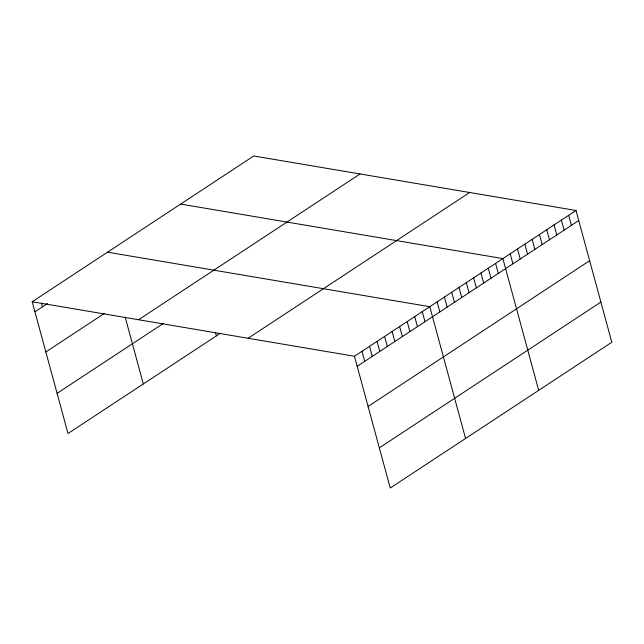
<?xml version="1.0" encoding="UTF-8"?>
<svg xmlns="http://www.w3.org/2000/svg" width="644" height="644" viewBox="0 0 644 644"><rect width="100%" height="100%" fill="white"/><g stroke="black" fill="none" stroke-linecap="round" stroke-linejoin="round"><path stroke-width="0.97" d="M32.2 301.746L253.752 155.977L576.002 210.483L611.8 342.254L390.248 488.023L354.442 356.261L32.2 301.746L67.998 433.517L220.506 333.173M34.929 311.785L47.479 303.525M45.845 351.954L104.433 313.411M138.541 319.73L360.093 173.96M57.091 393.339L163.286 323.473M248.101 338.269L469.661 192.5M354.442 356.261L576.002 210.483M357.17 366.299L578.731 220.53M368.086 406.469L589.638 260.699M379.332 447.854L600.884 302.084M180.642 204.076L502.884 258.59L538.69 390.361M107.532 252.182L429.773 306.697L465.572 438.467M568.684 215.297L571.413 225.336M561.375 220.111L564.104 230.149M554.065 224.917L556.794 234.963M546.756 229.731L549.485 239.769M539.447 234.537L542.168 244.583M532.129 239.351L534.858 249.389M524.82 244.157L527.549 254.203M517.51 248.97L520.239 259.009M510.201 253.784L512.922 263.823M495.574 263.404L498.303 273.442M488.265 268.21L490.994 278.256M480.955 273.024L483.684 283.062M473.638 277.83L476.367 287.876M466.328 282.644L469.057 292.682M459.019 287.457L461.748 297.496M451.71 292.263L454.439 302.302M444.392 297.077L447.121 307.116M437.083 301.883L439.812 311.929M422.239 311.648L424.968 321.694M414.704 316.607L417.433 326.645M407.177 321.565L409.906 331.604M399.642 326.524L402.371 336.562M392.107 331.475L394.836 341.521M384.573 336.434L387.302 346.472M377.046 341.392L379.775 351.431M369.511 346.343L372.24 356.39M361.976 351.302L364.705 361.34M215.474 332.28L216.44 335.846M125.169 317.106L143.33 383.953M41.466 303.179L42.464 306.826"/></g></svg>
